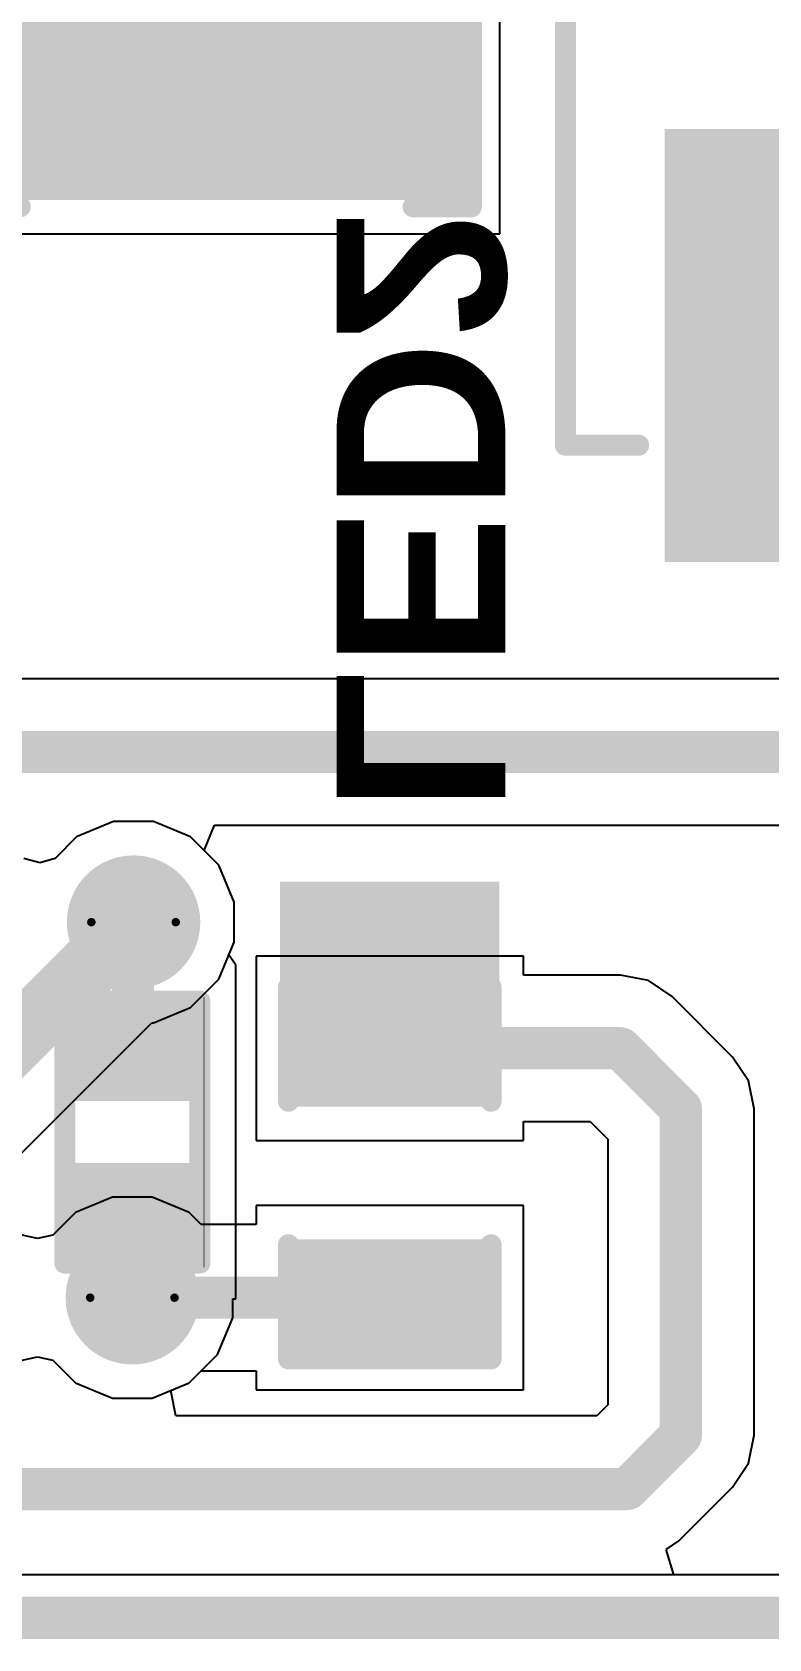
# Model space of a CAD drawing. Header units: inches. Extents: x -46 to 312, y 0 to 111.
# Drawn here: x -11.65 to -7.22, y -0.13 to 9.54 of the extents above; entities that cross this region are included whole.
import ezdxf

# ---------------------------------------------------------------- set-up
doc = ezdxf.new("R2010")
doc.units = ezdxf.units.IN
for name, color, linetype in [('Board Outline', 216, 'Continuous'), ('Bottom Layer', 5, 'Continuous'), ('Bottom Overlay', 54, 'Continuous'), ('Bottom Paste', 16, 'Continuous'), ('Bottom Solder', 6, 'Continuous'), ('Drill Drawing', 1, 'Continuous'), ('Top Layer', 1, 'Continuous'), ('Top Overlay', 2, 'Continuous'), ('Top Paste', 8, 'Continuous'), ('Top Solder', 216, 'Continuous'), ('Via Holes', 16, 'Continuous')]:
    doc.layers.add(name, color=color, linetype=linetype)
doc.styles.add('Arial_Bold', font='', dxfattribs={"height": 0.2})
doc.styles.get('Arial_Bold').set_extended_font_data('Arial', bold=True)

# ---------------------------------------------------------------- blocks, each defined once
blk = doc.blocks.new('CASE_D_10')
at = {"layer": 'Top Layer'}
for points in [[(-4.24999912, 1.44999964), (-1.84999884, 1.44999964), (-1.84999884, -1.44999964), (-4.24999912, -1.44999964)], [(1.84999884, 1.44999964), (4.24999912, 1.44999964), (4.24999912, -1.44999964), (1.84999884, -1.44999964)]]:
    blk.add_hatch(color=1, dxfattribs=at).paths.add_polyline_path(points)
at = {"layer": 'Top Paste'}
for points in [[(-4.24999912, 1.44999964), (-1.84999884, 1.44999964), (-1.84999884, -1.44999964), (-4.24999912, -1.44999964)], [(1.84999884, 1.44999964), (4.24999912, 1.44999964), (4.24999912, -1.44999964), (1.84999884, -1.44999964)]]:
    blk.add_hatch(color=8, dxfattribs=at).paths.add_polyline_path(points)
at = {"layer": 'Top Solder'}
for points in [[(-4.351599119999999, 1.55159964), (-1.74839884, 1.55159964), (-1.74839884, -1.55159964), (-4.351599119999999, -1.55159964)], [(1.74839884, 1.55159964), (4.351599119999999, 1.55159964), (4.351599119999999, -1.55159964), (1.74839884, -1.55159964)]]:
    blk.add_hatch(color=216, dxfattribs=at).paths.add_polyline_path(points)
at = {"layer": 'Top Overlay'}
for points in [[(-4.2926, 1.651, 0.127, 0.127, 0), (-4.2926, 2.3876, 0.127, 0.127, 0)], [(3.65000032, 2.15000078, 0.127, 0.127, 0), (-3.65000032, 2.15000078, 0.127, 0.127, 0)], [(-3.65000032, 1.70939968, 0.127, 0.127, 0), (-3.65000032, 2.15000078, 0.127, 0.127, 0)], [(3.65000032, 1.70939968, 0.127, 0.127, 0), (3.65000032, 2.15000078, 0.127, 0.127, 0)], [(-3.8608, 2.0066, 0.127, 0.127, 0), (-4.699, 2.0066, 0.127, 0.127, 0)], [(-3.65000032, -2.15000078, 0.127, 0.127, 0), (-3.65000032, -1.70939968, 0.127, 0.127, 0)], [(3.65000032, -2.15000078, 0.127, 0.127, 0), (3.65000032, -1.70939968, 0.127, 0.127, 0)], [(3.65000032, -2.15000078, 0.127, 0.127, 0), (-3.65000032, -2.15000078, 0.127, 0.127, 0)]]:
    blk.add_lwpolyline(points, format="xyseb", dxfattribs=at)
for points in [[(-4.32435, 2.3876, 0.0635, 0.0635, 1), (-4.26085, 2.3876, 0.0635, 0.0635, 1)], [(-3.681750319999999, 2.15000078, 0.0635, 0.0635, 1), (-3.61825032, 2.15000078, 0.0635, 0.0635, 1)], [(-3.681750319999999, 2.15000078, 0.0635, 0.0635, 1), (-3.61825032, 2.15000078, 0.0635, 0.0635, 1)], [(3.61825032, 2.15000078, 0.0635, 0.0635, 1), (3.681750319999999, 2.15000078, 0.0635, 0.0635, 1)], [(3.61825032, 2.15000078, 0.0635, 0.0635, 1), (3.681750319999999, 2.15000078, 0.0635, 0.0635, 1)], [(-4.73075, 2.0066, 0.0635, 0.0635, 1), (-4.667249999999999, 2.0066, 0.0635, 0.0635, 1)], [(-3.89255, 2.0066, 0.0635, 0.0635, 1), (-3.82905, 2.0066, 0.0635, 0.0635, 1)], [(-3.681750319999999, 1.70939968, 0.0635, 0.0635, 1), (-3.61825032, 1.70939968, 0.0635, 0.0635, 1)], [(3.61825032, 1.70939968, 0.0635, 0.0635, 1), (3.681750319999999, 1.70939968, 0.0635, 0.0635, 1)], [(-4.32435, 1.651, 0.0635, 0.0635, 1), (-4.26085, 1.651, 0.0635, 0.0635, 1)], [(-3.681750319999999, -1.70939968, 0.0635, 0.0635, 1), (-3.61825032, -1.70939968, 0.0635, 0.0635, 1)], [(3.61825032, -1.70939968, 0.0635, 0.0635, 1), (3.681750319999999, -1.70939968, 0.0635, 0.0635, 1)], [(-3.681750319999999, -2.15000078, 0.0635, 0.0635, 1), (-3.61825032, -2.15000078, 0.0635, 0.0635, 1)], [(-3.681750319999999, -2.15000078, 0.0635, 0.0635, 1), (-3.61825032, -2.15000078, 0.0635, 0.0635, 1)], [(3.61825032, -2.15000078, 0.0635, 0.0635, 1), (3.681750319999999, -2.15000078, 0.0635, 0.0635, 1)], [(3.61825032, -2.15000078, 0.0635, 0.0635, 1), (3.681750319999999, -2.15000078, 0.0635, 0.0635, 1)]]:
    blk.add_lwpolyline(points, format="xyseb", close=True, dxfattribs=at)
blk = doc.blocks.new('R___0402_30')
at = {"layer": 'Top Layer'}
for points in [[(-0.6985, -0.3175), (-0.6985, 0.3175), (-0.2412999999999999, 0.3175), (-0.2413, -0.3175)], [(0.2412999999999999, -0.3175), (0.2413, 0.3175), (0.6985, 0.3175), (0.6985, -0.3175)]]:
    blk.add_hatch(color=1, dxfattribs=at).paths.add_polyline_path(points)
at = {"layer": 'Top Paste'}
for points in [[(-0.6985, -0.3175), (-0.6985, 0.3175), (-0.2412999999999999, 0.3175), (-0.2413, -0.3175)], [(0.2412999999999999, -0.3175), (0.2413, 0.3175), (0.6985, 0.3175), (0.6985, -0.3175)]]:
    blk.add_hatch(color=8, dxfattribs=at).paths.add_polyline_path(points)
at = {"layer": 'Top Solder'}
for points in [[(-0.75350116, -0.37250116), (-0.75350116, 0.37250116), (-0.1862988399999999, 0.37250116), (-0.18629884, -0.37250116)], [(0.1862988399999999, -0.37250116), (0.18629884, 0.37250116), (0.75350116, 0.37250116), (0.75350116, -0.37250116)]]:
    blk.add_hatch(color=216, dxfattribs=at).paths.add_polyline_path(points)
at = {"layer": 'Top Overlay'}
for points in [[(-0.7874, 0.4064, 0.127, 0.127, 0), (0.7874, 0.4064, 0.127, 0.127, 0)], [(-0.7874, 0.4064, 0.127, 0.127, 0), (-0.7874, -0.4064, 0.127, 0.127, 0)], [(0.7874, 0.4064, 0.127, 0.127, 0), (0.7874, -0.4064, 0.127, 0.127, 0)], [(-0.7874, -0.4064, 0.127, 0.127, 0), (0.7874, -0.4064, 0.127, 0.127, 0)], [(-0.8128, -0.4318, 0.0032258, 0.0032258, 0), (0.8128, -0.4318, 0.0032258, 0.0032258, 0)]]:
    blk.add_lwpolyline(points, format="xyseb", dxfattribs=at)
for points in [[(-0.8191499999999999, 0.4064, 0.0635, 0.0635, 1), (-0.7556499999999999, 0.4064, 0.0635, 0.0635, 1)], [(-0.8191499999999999, 0.4064, 0.0635, 0.0635, 1), (-0.7556499999999999, 0.4064, 0.0635, 0.0635, 1)], [(0.7556499999999999, 0.4064, 0.0635, 0.0635, 1), (0.8191499999999999, 0.4064, 0.0635, 0.0635, 1)], [(0.7556499999999999, 0.4064, 0.0635, 0.0635, 1), (0.8191499999999999, 0.4064, 0.0635, 0.0635, 1)], [(-0.8191499999999999, -0.4064, 0.0635, 0.0635, 1), (-0.7556499999999999, -0.4064, 0.0635, 0.0635, 1)], [(-0.8191499999999999, -0.4064, 0.0635, 0.0635, 1), (-0.7556499999999999, -0.4064, 0.0635, 0.0635, 1)], [(0.7556499999999999, -0.4064, 0.0635, 0.0635, 1), (0.8191499999999999, -0.4064, 0.0635, 0.0635, 1)], [(0.7556499999999999, -0.4064, 0.0635, 0.0635, 1), (0.8191499999999999, -0.4064, 0.0635, 0.0635, 1)], [(-0.81360518, -0.4318, 0.0016129, 0.0016129, 1), (-0.8119948199999999, -0.4318, 0.0016129, 0.0016129, 1)], [(0.8119948199999999, -0.4318, 0.0016129, 0.0016129, 1), (0.81360518, -0.4318, 0.0016129, 0.0016129, 1)]]:
    blk.add_lwpolyline(points, format="xyseb", close=True, dxfattribs=at)
blk = doc.blocks.new('LED_0603_B_41')
at = {"layer": 'Bottom Layer'}
for points in [[(-0.999998, 0.5000002699999999), (-0.499999, 0.5000002699999999), (-0.499999, -0.5000002699999999), (-0.999998, -0.5000002699999999)], [(0.50000154, 0.5000002699999999), (1.00000054, 0.5000002699999999), (1.00000054, -0.5000002699999999), (0.50000154, -0.5000002699999999)]]:
    blk.add_hatch(color=5, dxfattribs=at).paths.add_polyline_path(points)
at = {"layer": 'Bottom Overlay'}
blk.add_hatch(color=54, dxfattribs=at).paths.add_polyline_path([(1.11759492, -0.66040762), (1.75258984, -0.66040762), (1.75258984, 0.66039238), (1.11759492, 0.66039238)])
at = {"layer": 'Bottom Paste'}
for points in [[(-0.999998, 0.5000002699999999), (-0.499999, 0.5000002699999999), (-0.499999, -0.5000002699999999), (-0.999998, -0.5000002699999999)], [(0.50000154, 0.5000002699999999), (1.00000054, 0.5000002699999999), (1.00000054, -0.5000002699999999), (0.50000154, -0.5000002699999999)]]:
    blk.add_hatch(color=16, dxfattribs=at).paths.add_polyline_path(points)
at = {"layer": 'Bottom Solder'}
for points in [[(-1.101598, 0.6016002699999999), (-0.398399, 0.6016002699999999), (-0.398399, -0.6016002699999999), (-1.101598, -0.6016002699999999)], [(0.39840154, 0.6016002699999999), (1.10160054, 0.6016002699999999), (1.10160054, -0.6016002699999999), (0.39840154, -0.6016002699999999)]]:
    blk.add_hatch(color=6, dxfattribs=at).paths.add_polyline_path(points)
at = {"layer": 'Bottom Overlay'}
for points in [[(-1.1176, 0.6096, 0.127, 0.127, 0), (-0.4318, 0.6096, 0.127, 0.127, 0)], [(-1.1176, 0.6096, 0.127, 0.127, 0), (-1.1176, -0.6096, 0.127, 0.127, 0)], [(0.4318, 0.6096, 0.127, 0.127, 0), (1.11760254, 0.6096, 0.127, 0.127, 0)], [(1.11760254, 0.6096, 0.127, 0.127, 0), (1.11760254, -0.6096, 0.127, 0.127, 0)], [(-1.1176, -0.6096, 0.127, 0.127, 0), (-0.4318, -0.6096, 0.127, 0.127, 0)], [(0.4318, -0.6096, 0.127, 0.127, 0), (1.11760254, -0.6096, 0.127, 0.127, 0)]]:
    blk.add_lwpolyline(points, format="xyseb", dxfattribs=at)
for points in [[(-1.14935, 0.6096, 0.0635, 0.0635, 1), (-1.08585, 0.6096, 0.0635, 0.0635, 1)], [(-1.14935, 0.6096, 0.0635, 0.0635, 1), (-1.08585, 0.6096, 0.0635, 0.0635, 1)], [(-0.46355, 0.6096, 0.0635, 0.0635, 1), (-0.40005, 0.6096, 0.0635, 0.0635, 1)], [(0.40005, 0.6096, 0.0635, 0.0635, 1), (0.46355, 0.6096, 0.0635, 0.0635, 1)], [(1.08585254, 0.6096, 0.0635, 0.0635, 1), (1.14935254, 0.6096, 0.0635, 0.0635, 1)], [(1.08585254, 0.6096, 0.0635, 0.0635, 1), (1.14935254, 0.6096, 0.0635, 0.0635, 1)], [(-1.14935, -0.6096, 0.0635, 0.0635, 1), (-1.08585, -0.6096, 0.0635, 0.0635, 1)], [(-1.14935, -0.6096, 0.0635, 0.0635, 1), (-1.08585, -0.6096, 0.0635, 0.0635, 1)], [(-0.46355, -0.6096, 0.0635, 0.0635, 1), (-0.40005, -0.6096, 0.0635, 0.0635, 1)], [(0.40005, -0.6096, 0.0635, 0.0635, 1), (0.46355, -0.6096, 0.0635, 0.0635, 1)], [(1.08585254, -0.6096, 0.0635, 0.0635, 1), (1.14935254, -0.6096, 0.0635, 0.0635, 1)], [(1.08585254, -0.6096, 0.0635, 0.0635, 1), (1.14935254, -0.6096, 0.0635, 0.0635, 1)]]:
    blk.add_lwpolyline(points, format="xyseb", close=True, dxfattribs=at)
blk = doc.blocks.new('SMA_DO_214AC__48')
at = {"layer": 'Top Layer'}
for points in [[(-2.69999841, 1.39999974), (-1.09999907, 1.39999974), (-1.09999907, -1.39999974), (-2.69999841, -1.39999974)], [(1.10000161, 1.39999974), (2.70000095, 1.39999974), (2.70000095, -1.39999974), (1.10000161, -1.39999974)]]:
    blk.add_hatch(color=1, dxfattribs=at).paths.add_polyline_path(points)
at = {"layer": 'Top Overlay'}
blk.add_hatch(color=2, dxfattribs=at).paths.add_polyline_path([(-3.99198846, -1.59993076), (-2.82499054, -1.59993076), (-2.82499054, 1.60006792), (-3.99198846, 1.60006792)])
at = {"layer": 'Top Paste'}
for points in [[(-2.69999841, 1.39999974), (-1.09999907, 1.39999974), (-1.09999907, -1.39999974), (-2.69999841, -1.39999974)], [(1.10000161, 1.39999974), (2.70000095, 1.39999974), (2.70000095, -1.39999974), (1.10000161, -1.39999974)]]:
    blk.add_hatch(color=8, dxfattribs=at).paths.add_polyline_path(points)
at = {"layer": 'Top Solder'}
for points in [[(-2.80159841, 1.50159974), (-0.99839907, 1.50159974), (-0.99839907, -1.50159974), (-2.80159841, -1.50159974)], [(0.9984016099999999, 1.50159974), (2.80160095, 1.50159974), (2.80160095, -1.50159974), (0.9984016099999999, -1.50159974)]]:
    blk.add_hatch(color=216, dxfattribs=at).paths.add_polyline_path(points)
at = {"layer": 'Top Overlay'}
for points in [[(2.84229048, 1.53270966, 0.127, 0.127, 0), (-2.98315126, 1.53270966, 0.127, 0.127, 0)], [(2.84229048, 1.18270782, 0.127, 0.127, 0), (2.84229048, 1.53270966, 0.127, 0.127, 0)], [(2.84229048, -1.53270966, 0.127, 0.127, 0), (2.84229048, -1.18270782, 0.127, 0.127, 0)], [(2.84229048, -1.53270966, 0.127, 0.127, 0), (-2.98315126, -1.53270966, 0.127, 0.127, 0)]]:
    blk.add_lwpolyline(points, format="xyseb", dxfattribs=at)
for points in [[(-3.01490126, 1.53270966, 0.0635, 0.0635, 1), (-2.95140126, 1.53270966, 0.0635, 0.0635, 1)], [(2.81054048, 1.53270966, 0.0635, 0.0635, 1), (2.87404048, 1.53270966, 0.0635, 0.0635, 1)], [(2.81054048, 1.53270966, 0.0635, 0.0635, 1), (2.87404048, 1.53270966, 0.0635, 0.0635, 1)], [(2.81054048, 1.18270782, 0.0635, 0.0635, 1), (2.87404048, 1.18270782, 0.0635, 0.0635, 1)], [(2.81054048, -1.18270782, 0.0635, 0.0635, 1), (2.87404048, -1.18270782, 0.0635, 0.0635, 1)], [(-3.01490126, -1.53270966, 0.0635, 0.0635, 1), (-2.95140126, -1.53270966, 0.0635, 0.0635, 1)], [(2.81054048, -1.53270966, 0.0635, 0.0635, 1), (2.87404048, -1.53270966, 0.0635, 0.0635, 1)], [(2.81054048, -1.53270966, 0.0635, 0.0635, 1), (2.87404048, -1.53270966, 0.0635, 0.0635, 1)]]:
    blk.add_lwpolyline(points, format="xyseb", close=True, dxfattribs=at)

msp = doc.modelspace()

# ---------------------------------------------------------------- hatches: boundary and pattern name
at = {"layer": 'Bottom Layer'}
h = msp.add_hatch(color=5, dxfattribs=at)
edge = h.paths.add_edge_path()
edge.add_arc((-11.04159844, 4.18338508), 0.2999994, 0, 360)
h = msp.add_hatch(color=5, dxfattribs=at)
edge = h.paths.add_edge_path()
edge.add_arc((-11.04890348, 1.92491868), 0.2999994, 0, 360)
at = {"layer": 'Bottom Solder'}
h = msp.add_hatch(color=6, dxfattribs=at)
edge = h.paths.add_edge_path()
edge.add_arc((-11.04159844, 4.18338508), 0.4015993999999999, 0, 360)
h = msp.add_hatch(color=6, dxfattribs=at)
edge = h.paths.add_edge_path()
edge.add_arc((-11.04890348, 1.92491868), 0.4015993999999999, 0, 360)
at = {"layer": 'Top Layer'}
msp.add_hatch(color=1, dxfattribs=at).paths.add_polyline_path([(-7.742174, 6.454978199999999), (4.74292676, 6.454978199999999), (4.74292676, 8.85202192), (-7.742174, 8.85202192)])
h = msp.add_hatch(color=1, dxfattribs=at)
edge = h.paths.add_edge_path()
edge.add_arc((-11.04159844, 4.18338508), 0.2999994, 0, 360)
h = msp.add_hatch(color=1, dxfattribs=at)
edge = h.paths.add_edge_path()
edge.add_arc((-11.04890348, 1.92491868), 0.2999994, 0, 360)
at = {"layer": 'Top Solder'}
h = msp.add_hatch(color=216, dxfattribs=at)
edge = h.paths.add_edge_path()
edge.add_arc((-11.04159844, 4.18338508), 0.4015993999999999, 0, 360)
h = msp.add_hatch(color=216, dxfattribs=at)
edge = h.paths.add_edge_path()
edge.add_arc((-11.04890348, 1.92491868), 0.4015993999999999, 0, 360)
at = {"layer": 'Via Holes'}
h = msp.add_hatch(color=7, dxfattribs=at)
edge = h.paths.add_edge_path()
edge.add_arc((-11.04159844, 4.18338508), 0.1499997, 0, 360)
h = msp.add_hatch(color=7, dxfattribs=at)
edge = h.paths.add_edge_path()
edge.add_arc((-11.04890348, 1.92491868), 0.1499997, 0, 360)

# ---------------------------------------------------------------- linework, layer by layer
at = {"layer": 'Board Outline'}
msp.add_lwpolyline([(-40.99998658, 2.54e-05, 0.254, 0.254, 0), (-1.27e-05, 1.27e-05, 0.254, 0.254, 0)], format="xyseb", dxfattribs=at)
at = {"layer": 'Bottom Layer'}
for p, q in [((-4.56400154, 5.6472582), (-11.811, 5.6472582)), ((-10.6172381, 4.6143418), (-10.55411148, 4.7667418)), ((-10.55411148, 4.7667418), (-4.74636338, 4.7667418)), ((-10.52887404, 4.525977739999999), (-10.6172381, 4.6143418)), ((-10.43679904, 4.303687099999999), (-10.52887404, 4.525977739999999)), ((-10.43679904, 4.063083059999999), (-10.43679904, 4.303687099999999)), ((-10.52887404, 3.84079242), (-10.43679904, 4.063083059999999)), ((-8.694800999999998, 3.979798999999999), (-10.304399, 3.979798999999999)), ((-10.304399, 3.979798999999999), (-10.304399, 2.8702)), ((-8.694800999999998, 3.865257699999999), (-8.694800999999998, 3.979798999999999)), ((-10.69900578, 3.67066068), (-10.52887404, 3.84079242)), ((-8.1108931, 3.865257699999999), (-8.694800999999998, 3.865257699999999)), ((-7.94241236, 3.83174494), (-8.1108931, 3.865257699999999)), ((-7.79958308, 3.73630952), (-7.94241236, 3.83174494)), ((-7.435689979999999, 3.37241642), (-7.79958308, 3.73630952)), ((-11.91063912, 2.60016244), (-10.93221588, 3.57858568)), ((-10.93221588, 3.57858568), (-10.92129642, 3.57858568)), ((-10.92129642, 3.57858568), (-10.69900578, 3.67066068)), ((-7.340254559999999, 3.22958714), (-7.435689979999999, 3.37241642)), ((-7.3067418, 3.0611064), (-7.340254559999999, 3.22958714)), ((-7.3067418, 1.09760004), (-7.3067418, 3.0611064)), ((-8.694800999999998, 2.8702), (-8.694800999999998, 2.9847413)), ((-8.694800999999998, 2.9847413), (-8.29325494, 2.9847413)), ((-8.29325494, 2.9847413), (-8.187258199999999, 2.87874456)), ((-10.304399, 2.8702), (-8.694800999999998, 2.8702)), ((-8.187258199999999, 2.87874456), (-8.187258199999999, 1.27996188)), ((-11.1692055, 2.52971808), (-11.39149614, 2.43764308)), ((-10.92860146, 2.52971808), (-11.1692055, 2.52971808)), ((-10.70631082, 2.43764308), (-10.92860146, 2.52971808)), ((-11.39149614, 2.43764308), (-11.52817354, 2.30096568)), ((-10.63388526, 2.36521752), (-10.70631082, 2.43764308)), ((-8.694800999999998, 2.47979946), (-10.304399, 2.47979946)), ((-10.304399, 2.47979946), (-10.304399, 2.36521752)), ((-8.694800999999998, 1.37020046), (-8.694800999999998, 2.47979946)), ((-10.304399, 2.36521752), (-10.63388526, 2.36521752)), ((-11.62045174, 2.28053646), (-11.71272994, 2.30096568)), ((-11.52817354, 2.30096568), (-11.62045174, 2.28053646)), ((-10.70631082, 1.41219428), (-10.63380398, 1.48470112)), ((-10.63380398, 1.48470112), (-10.304399, 1.48470112)), ((-10.304399, 1.48470112), (-10.304399, 1.37020046)), ((-10.81645538, 1.3665708), (-10.70631082, 1.41219428)), ((-10.78614048, 1.2141708), (-10.81645538, 1.3665708)), ((-10.304399, 1.37020046), (-8.694800999999998, 1.37020046)), ((-8.187258199999999, 1.27996188), (-8.25304928, 1.2141708)), ((-8.25304928, 1.2141708), (-10.78614048, 1.2141708)), ((-7.340252019999999, 0.9291218399999999), (-7.3067418, 1.09760004)), ((-7.435689979999999, 0.7862900199999999), (-7.340252019999999, 0.9291218399999999)), ((-7.75937742, 0.4626025799999999), (-7.435689979999999, 0.7862900199999999)), ((-7.836039699999999, 0.4113783999999999), (-7.75937742, 0.4626025799999999)), ((-7.78980916, 0.2589784), (-7.836039699999999, 0.4113783999999999)), ((-0.25897586, 0.25897586), (-7.78980916, 0.2589784))]:
    msp.add_line(p, q, dxfattribs=at)
for points in [[(-11.811, 5.206999999999999, 0.254, 0.254, 0), (-4.56400154, 5.206999999999999, 0.254, 0.254, 0)], [(-13.29998864, 1.92499488, 0.3809999999999999, 0.3809999999999999, 0), (-11.04159844, 4.18338508, 0.3809999999999999, 0.3809999999999999, 0)], [(-9.4996, 3.4249995, 0.254, 0.254, 0), (-8.1108931, 3.4249995, 0.254, 0.254, 0)], [(-8.1108931, 3.4249995, 0.254, 0.254, 0), (-7.746999999999999, 3.0611064, 0.254, 0.254, 0)], [(-7.746999999999999, 1.09760004, 0.254, 0.254, 0), (-7.746999999999999, 3.0611064, 0.254, 0.254, 0)], [(-11.04890348, 1.92491868, 0.254, 0.254, 0), (-11.04886284, 1.92495932, 0.254, 0.254, 0)], [(-11.04886284, 1.92495932, 0.254, 0.254, 0), (-9.499640639999999, 1.92495932, 0.254, 0.254, 0)], [(-9.499640639999999, 1.92495932, 0.254, 0.254, 0), (-9.4996, 1.92499996, 0.254, 0.254, 0)], [(-8.07068744, 0.7739126, 0.254, 0.254, 0), (-7.746999999999999, 1.09760004, 0.254, 0.254, 0)], [(-16.24953316, 0.7739126, 0.254, 0.254, 0), (-8.07068744, 0.7739126, 0.254, 0.254, 0)]]:
    msp.add_lwpolyline(points, format="xyseb", dxfattribs=at)
for points in [[(-11.13684844, 4.18338508, 0.1905, 0.1905, 1), (-10.94634844, 4.18338508, 0.1905, 0.1905, 1)], [(-9.5631, 3.4249995, 0.127, 0.127, 1), (-9.4361, 3.4249995, 0.127, 0.127, 1)], [(-8.1743931, 3.4249995, 0.127, 0.127, 1), (-8.047393099999999, 3.4249995, 0.127, 0.127, 1)], [(-8.1743931, 3.4249995, 0.127, 0.127, 1), (-8.047393099999999, 3.4249995, 0.127, 0.127, 1)], [(-7.810499999999999, 3.0611064, 0.127, 0.127, 1), (-7.6835, 3.0611064, 0.127, 0.127, 1)], [(-7.810499999999999, 3.0611064, 0.127, 0.127, 1), (-7.6835, 3.0611064, 0.127, 0.127, 1)], [(-11.11240348, 1.92491868, 0.127, 0.127, 1), (-10.98540348, 1.92491868, 0.127, 0.127, 1)], [(-11.11236284, 1.92495932, 0.127, 0.127, 1), (-10.98536284, 1.92495932, 0.127, 0.127, 1)], [(-11.11236284, 1.92495932, 0.127, 0.127, 1), (-10.98536284, 1.92495932, 0.127, 0.127, 1)], [(-9.563140639999999, 1.92495932, 0.127, 0.127, 1), (-9.43614064, 1.92495932, 0.127, 0.127, 1)], [(-9.563140639999999, 1.92495932, 0.127, 0.127, 1), (-9.43614064, 1.92495932, 0.127, 0.127, 1)], [(-9.5631, 1.92499996, 0.127, 0.127, 1), (-9.4361, 1.92499996, 0.127, 0.127, 1)], [(-7.810499999999999, 1.09760004, 0.127, 0.127, 1), (-7.6835, 1.09760004, 0.127, 0.127, 1)], [(-7.810499999999999, 1.09760004, 0.127, 0.127, 1), (-7.6835, 1.09760004, 0.127, 0.127, 1)], [(-8.13418744, 0.7739126, 0.127, 0.127, 1), (-8.00718744, 0.7739126, 0.127, 0.127, 1)], [(-8.13418744, 0.7739126, 0.127, 0.127, 1), (-8.00718744, 0.7739126, 0.127, 0.127, 1)]]:
    msp.add_lwpolyline(points, format="xyseb", close=True, dxfattribs=at)
at = {"layer": 'Drill Drawing'}
for points in [[(-10.78759844, 4.18338508, 0.0508, 0.0508, 1), (-11.29559844, 4.18338508, 0.0508, 0.0508, 1)], [(-11.30829844, 4.18338508, 0.0254, 0.0254, 1), (-11.28289844, 4.18338508, 0.0254, 0.0254, 1)], [(-10.80029844, 4.18338508, 0.0254, 0.0254, 1), (-10.77489844, 4.18338508, 0.0254, 0.0254, 1)], [(-10.79490348, 1.92491868, 0.0508, 0.0508, 1), (-11.30290348, 1.92491868, 0.0508, 0.0508, 1)], [(-11.31560348, 1.92491868, 0.0254, 0.0254, 1), (-11.29020348, 1.92491868, 0.0254, 0.0254, 1)], [(-10.80760348, 1.92491868, 0.0254, 0.0254, 1), (-10.78220348, 1.92491868, 0.0254, 0.0254, 1)]]:
    msp.add_lwpolyline(points, format="xyseb", close=True, dxfattribs=at)
at = {"layer": 'Top Layer'}
for p, q in [((-8.83620026, 8.32360032), (-8.83620026, 9.64616308)), ((-12.24579974, 8.32360032), (-8.83620026, 8.32360032)), ((-11.16190046, 4.788184479999999), (-11.3841911, 4.69610948)), ((-10.92129642, 4.788184479999999), (-11.16190046, 4.788184479999999)), ((-10.69900578, 4.69610948), (-10.92129642, 4.788184479999999)), ((-11.3841911, 4.69610948), (-11.51310372, 4.567196859999999)), ((-10.52887404, 4.525977739999999), (-10.69900578, 4.69610948)), ((-11.60575784, 4.54000108), (-11.702542, 4.56638914)), ((-11.51310372, 4.567196859999999), (-11.60575784, 4.54000108)), ((-10.43679904, 4.303687099999999), (-10.52887404, 4.525977739999999)), ((-10.43679904, 4.063083059999999), (-10.43679904, 4.303687099999999)), ((-10.46840426, 3.986784), (-10.43679904, 4.063083059999999)), ((-10.42660094, 3.9242238), (-10.46840426, 3.986784)), ((-10.42660348, 2.8574238), (-10.42660348, 3.9242238)), ((-10.42660348, 3.9242238), (-10.42660094, 3.9242238)), ((-10.42660348, 1.9176238), (-10.42660348, 2.8574238)), ((-10.44410408, 1.80461666), (-10.44410408, 1.9176238)), ((-10.44410408, 1.9176238), (-10.42660348, 1.9176238)), ((-10.53617908, 1.58232602), (-10.44410408, 1.80461666)), ((-11.71272994, 1.54887168), (-11.62045174, 1.5693009)), ((-11.62045174, 1.5693009), (-11.52817354, 1.54887168)), ((-11.52817354, 1.54887168), (-11.39149614, 1.41219428)), ((-10.70631082, 1.41219428), (-10.53617908, 1.58232602)), ((-11.39149614, 1.41219428), (-11.1692055, 1.32011928)), ((-10.92860146, 1.32011928), (-10.70631082, 1.41219428)), ((-11.1692055, 1.32011928), (-10.92860146, 1.32011928)), ((-0.25897586, 0.25897586), (-20.98686938, 0.25898348))]:
    msp.add_line(p, q, dxfattribs=at)
for points in [[(-11.04525096, 4.17973256, 0.254, 0.254, 0), (-11.04159844, 4.18338508, 0.254, 0.254, 0)], [(-11.04525096, 3.39447632, 0.254, 0.254, 0), (-11.04525096, 4.17973256, 0.254, 0.254, 0)], [(-11.04890348, 3.3908238, 0.254, 0.254, 0), (-11.04525096, 3.39447632, 0.254, 0.254, 0)], [(-11.04890348, 1.92491868, 0.254, 0.254, 0), (-11.04890348, 2.4510238, 0.254, 0.254, 0)]]:
    msp.add_lwpolyline(points, format="xyseb", dxfattribs=at)
for points in [[(-11.10875096, 4.17973256, 0.127, 0.127, 1), (-10.98175096, 4.17973256, 0.127, 0.127, 1)], [(-11.10875096, 4.17973256, 0.127, 0.127, 1), (-10.98175096, 4.17973256, 0.127, 0.127, 1)], [(-11.10509844, 4.18338508, 0.127, 0.127, 1), (-10.97809844, 4.18338508, 0.127, 0.127, 1)], [(-11.11240348, 3.3908238, 0.127, 0.127, 1), (-10.98540348, 3.3908238, 0.127, 0.127, 1)], [(-11.10875096, 3.39447632, 0.127, 0.127, 1), (-10.98175096, 3.39447632, 0.127, 0.127, 1)], [(-11.10875096, 3.39447632, 0.127, 0.127, 1), (-10.98175096, 3.39447632, 0.127, 0.127, 1)], [(-11.11240348, 2.4510238, 0.127, 0.127, 1), (-10.98540348, 2.4510238, 0.127, 0.127, 1)], [(-11.11240348, 1.92491868, 0.127, 0.127, 1), (-10.98540348, 1.92491868, 0.127, 0.127, 1)]]:
    msp.add_lwpolyline(points, format="xyseb", close=True, dxfattribs=at)

# ---------------------------------------------------------------- block references
for name, p, rotation in [('CASE_D_10', (-6.29217436, 10.70202076), 270), ('SMA_DO_214AC__48', (-10.541, 11.3284), 270), ('LED_0603_B_41', (-9.4996, 2.67499846), 90), ('R___0402_30', (-11.04890348, 2.9209238), 90)]:
    msp.add_blockref(name, p, dxfattribs=dict(rotation=rotation))

# ---------------------------------------------------------------- texts
at = {"layer": 'Bottom Overlay', "style": 'Arial_Bold', "text_generation_flag": 2}
msp.add_text('LED2', height=1.016, rotation=270, dxfattribs=at).set_placement((-9.819200579999999, 4.8416464))

doc.saveas('drawing.dxf')
